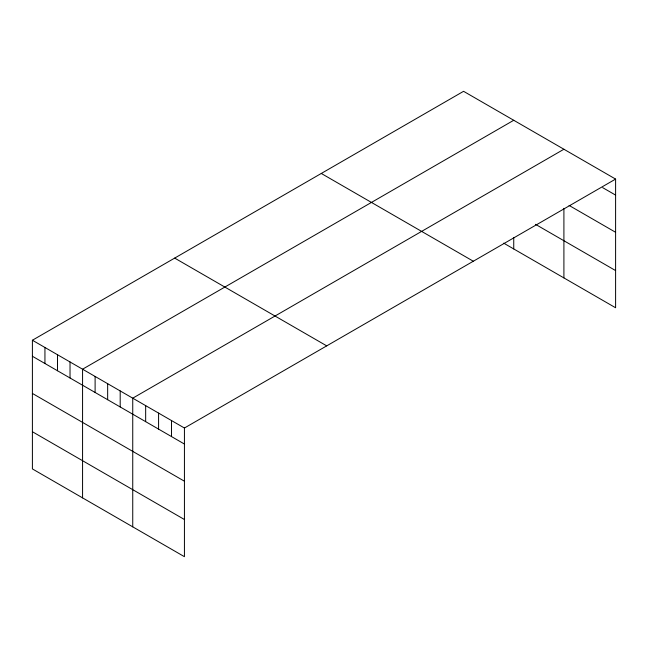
<?xml version="1.0" encoding="UTF-8"?>
<svg xmlns="http://www.w3.org/2000/svg" width="648" height="648" viewBox="0 0 648 648"><rect width="100%" height="100%" fill="white"/><g stroke="black" fill="none" stroke-linecap="round" stroke-linejoin="round"><path stroke-width="0.97" d="M32.4 340.241L184.429 428.02L184.429 556.689L32.4 468.917L32.4 340.241L463.571 91.311L615.6 179.083L615.6 307.76L503.707 243.154M513.743 120.277L82.571 369.206L82.571 497.883M563.906 149.243L132.743 398.172L132.743 526.848M184.429 428.02L615.6 179.083M602.681 187.645L615.6 195.105M569.082 205.424L615.6 232.284M535.483 224.321L615.6 270.581M321.286 173.462L473.315 261.233M174.685 258.098L326.714 345.87M32.4 356.262L184.429 444.042M32.4 393.441L184.429 481.213M32.4 431.738L184.429 519.518M563.906 208.332L563.906 277.911M513.743 237.508L513.743 248.945M171.509 420.56L171.509 436.582M158.582 413.092L158.582 429.114M145.662 405.632L145.662 421.654M120.196 390.93L120.196 406.952M107.657 383.689L107.657 399.711M95.11 376.448L95.11 392.469M70.025 361.965L70.025 377.986M57.486 354.723L57.486 370.745M44.939 347.482L44.939 363.504"/></g></svg>
